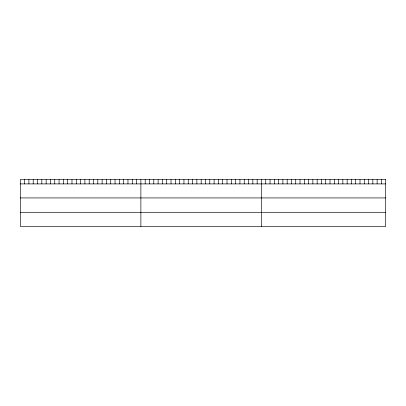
<?xml version="1.0" encoding="UTF-8"?>
<svg xmlns="http://www.w3.org/2000/svg" width="406" height="406" viewBox="0 0 406 406"><rect width="100%" height="100%" fill="white"/><g stroke="black" fill="none" stroke-linecap="round" stroke-linejoin="round"><path stroke-width="0.61" d="M20.3 183.903L385.7 183.903M20.3 197.935L385.7 197.935M20.3 212.399L385.7 212.399M381.417 179.564L381.417 183.903M377.133 179.564L377.133 183.903M372.85 179.564L372.85 183.903M368.562 179.564L368.562 183.903M364.278 179.564L364.278 183.903M359.995 179.564L359.995 183.903M355.712 179.564L355.712 183.903M351.429 179.564L351.429 183.903M347.145 179.564L347.145 183.903M342.862 179.564L342.862 183.903M338.574 179.564L338.574 183.903M334.29 179.564L334.29 183.903M330.007 179.564L330.007 183.903M325.724 179.564L325.724 183.903M321.44 179.564L321.44 183.903M317.157 179.564L317.157 183.903M312.874 179.564L312.874 183.903M308.59 179.564L308.59 183.903M304.302 179.564L304.302 183.903M300.019 179.564L300.019 183.903M295.735 179.564L295.735 183.903M291.452 179.564L291.452 183.903M287.169 179.564L287.169 183.903M282.886 179.564L282.886 183.903M278.602 179.564L278.602 183.903M274.314 179.564L274.314 183.903M270.031 179.564L270.031 183.903M265.747 179.564L265.747 183.903M261.464 179.564L261.464 226.436M257.155 179.564L257.155 183.903M252.852 179.564L252.852 183.903M248.543 179.564L248.543 183.903M244.239 179.564L244.239 183.903M239.931 179.564L239.931 183.903M235.627 179.564L235.627 183.903M231.318 179.564L231.318 183.903M227.01 179.564L227.01 183.903M222.706 179.564L222.706 183.903M218.398 179.564L218.398 183.903M214.094 179.564L214.094 183.903M209.785 179.564L209.785 183.903M205.482 179.564L205.482 183.903M201.173 179.564L201.173 183.903M196.864 179.564L196.864 183.903M192.561 179.564L192.561 183.903M188.252 179.564L188.252 183.903M183.948 179.564L183.948 183.903M179.64 179.564L179.64 183.903M175.336 179.564L175.336 183.903M171.027 179.564L171.027 183.903M166.719 179.564L166.719 183.903M162.415 179.564L162.415 183.903M158.107 179.564L158.107 183.903M153.803 179.564L153.803 183.903M149.494 179.564L149.494 183.903M145.191 179.564L145.191 183.903M140.882 179.564L140.882 226.436M136.573 179.564L136.573 183.903M132.27 179.564L132.27 183.903M127.961 179.564L127.961 183.903M123.657 179.564L123.657 183.903M119.349 179.564L119.349 183.903M115.045 179.564L115.045 183.903M110.736 179.564L110.736 183.903M106.428 179.564L106.428 183.903M102.124 179.564L102.124 183.903M97.816 179.564L97.816 183.903M93.512 179.564L93.512 183.903M89.203 179.564L89.203 183.903M84.9 179.564L84.9 183.903M80.591 179.564L80.591 183.903M76.282 179.564L76.282 183.903M71.979 179.564L71.979 183.903M67.67 179.564L67.67 183.903M63.366 179.564L63.366 183.903M59.058 179.564L59.058 183.903M54.754 179.564L54.754 183.903M50.445 179.564L50.445 183.903M46.137 179.564L46.137 183.903M41.833 179.564L41.833 183.903M37.525 179.564L37.525 183.903M33.221 179.564L33.221 183.903M28.912 179.564L28.912 183.903M24.609 179.564L24.609 183.903M385.7 179.564L20.3 179.564L20.3 226.436L385.7 226.436L385.7 179.564"/></g></svg>
